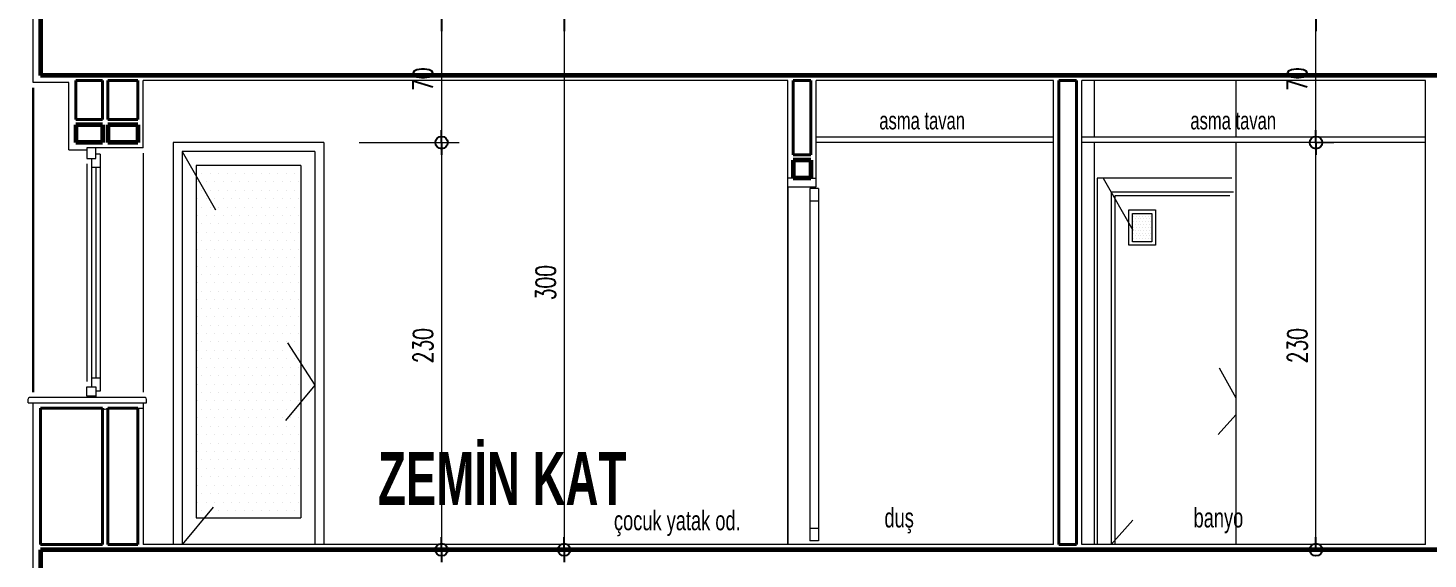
# Model space of a CAD drawing. Header units: millimetres. Extents: x 2016.56 to 2021.8, y 13721.83 to 13722.48.
# Drawn here: x 2018.8782 to 2019.0363, y 13721.9839 to 13722.0439 of the extents above; entities that cross this region are included whole.
import ezdxf

# ---------------------------------------------------------------- set-up
doc = ezdxf.new("R2010")
doc.units = ezdxf.units.MM
doc.linetypes.add('ACAD_ISO07W100', pattern=[3, 0, -3])
doc.linetypes.add('HIDDEN', pattern=[0.375, 0.25, -0.125])
doc.layers.get('0').update_dxf_attribs({"lineweight": 20})
for name, color, linetype, lineweight in [('0.3', 150, 'Continuous', 30), ('DH', 7, 'Continuous', 20), ('DIMV', 7, 'Continuous', 20), ('DUVAR', 4, 'Continuous', 40), ('kolon', 5, 'Continuous', 60), ('PENCERE', 3, 'Continuous', 13), ('SIVA', 7, 'Continuous', 20), ('TEFRİŞ', 11, 'Continuous', 9), ('TEXT', 7, 'Continuous', 20)]:
    doc.layers.add(name, color=color, linetype=linetype, lineweight=lineweight)
doc.styles.get("Standard").update_dxf_attribs({"font": 'txt.shx', "width": 0.7, "height": 11})
doc.styles.add('style1', font='swisscbo.ttf', dxfattribs={"width": 0.75, "height": 11})
doc.styles.add('style3', font='GOTHIC.TTF', dxfattribs={"width": 0.7, "height": 11})

msp = doc.modelspace()

# ---------------------------------------------------------------- linework, layer by layer
for p, q in [((2018.878771023997, 13722.03773762157), (2018.878771023997, 13722.06153762157)), ((2018.963971023997, 13722.03793762157), (2018.891171023997, 13722.03793762157)), ((2018.993971023997, 13722.03793762157), (2018.967171023997, 13722.03793762157)), ((2019.035971023997, 13722.03793762157), (2018.997171023997, 13722.03793762157)), ((2018.998571023998, 13722.03793762157), (2018.998571023998, 13722.03153762157)), ((2019.014571023997, 13722.03793762157), (2019.014571023997, 13722.03153762157)), ((2018.891171023997, 13722.03033762157), (2018.891171023997, 13722.03033762157)), ((2018.894571023998, 13722.03093762157), (2018.894571023998, 13721.98553762157)), ((2018.911571023997, 13722.03093762157), (2018.894571023998, 13722.03093762157)), ((2018.911571023997, 13722.03093762157), (2018.911571023997, 13721.98553762157)), ((2018.993971023997, 13722.03153762157), (2018.967171023997, 13722.03153762157)), ((2018.993971023997, 13722.03093762157), (2018.967171023997, 13722.03093762157)), ((2019.035971023997, 13722.03153762157), (2018.997171023997, 13722.03153762157)), ((2019.035971023997, 13722.03093762157), (2018.997171023997, 13722.03093762157)), ((2018.998571023998, 13722.03093762157), (2018.998571023998, 13721.98553762157)), ((2019.014571023997, 13722.03093762157), (2019.014571023997, 13721.98553762157)), ((2018.895571023997, 13722.02993762157), (2018.895571023997, 13721.98553762157)), ((2018.910571023997, 13722.02993762157), (2018.895571023997, 13722.02993762157)), ((2018.910571023997, 13722.02993762157), (2018.910571023997, 13721.98553762157)), ((2018.908971023998, 13722.02833762157), (2018.897171023998, 13722.02833762157)), ((2018.897171023998, 13722.02833762157), (2018.897171023998, 13721.98853762157)), ((2018.897820029615, 13722.02746182514), (2018.897820029615, 13722.02746182514)), ((2018.898772529615, 13722.02746182514), (2018.898772529615, 13722.02746182514)), ((2018.899725029615, 13722.02746182514), (2018.899725029615, 13722.02746182514)), ((2018.900677529615, 13722.02746182514), (2018.900677529615, 13722.02746182514)), ((2018.901630029615, 13722.02746182514), (2018.901630029615, 13722.02746182514)), ((2018.902582529615, 13722.02746182514), (2018.902582529615, 13722.02746182514)), ((2018.903535029615, 13722.02746182514), (2018.903535029615, 13722.02746182514)), ((2018.904487529615, 13722.02746182514), (2018.904487529615, 13722.02746182514)), ((2018.905440029615, 13722.02746182514), (2018.905440029615, 13722.02746182514)), ((2018.906392529615, 13722.02746182514), (2018.906392529615, 13722.02746182514)), ((2018.907345029615, 13722.02746182514), (2018.907345029615, 13722.02746182514)), ((2018.908297529615, 13722.02746182514), (2018.908297529615, 13722.02746182514)), ((2018.908971023998, 13722.02833762157), (2018.908971023998, 13721.98853762157)), ((2018.897343779615, 13722.02650932514), (2018.897343779615, 13722.02650932514)), ((2018.897820029615, 13722.02555682514), (2018.897820029615, 13722.02555682514)), ((2018.898296279615, 13722.02650932514), (2018.898296279615, 13722.02650932514)), ((2018.898772529615, 13722.02555682514), (2018.898772529615, 13722.02555682514)), ((2018.899248779615, 13722.02650932514), (2018.899248779615, 13722.02650932514)), ((2018.899725029615, 13722.02555682514), (2018.899725029615, 13722.02555682514)), ((2018.900201279615, 13722.02650932514), (2018.900201279615, 13722.02650932514)), ((2018.900677529615, 13722.02555682514), (2018.900677529615, 13722.02555682514)), ((2018.901153779615, 13722.02650932514), (2018.901153779615, 13722.02650932514)), ((2018.901630029615, 13722.02555682514), (2018.901630029615, 13722.02555682514)), ((2018.902106279615, 13722.02650932514), (2018.902106279615, 13722.02650932514)), ((2018.902582529615, 13722.02555682514), (2018.902582529615, 13722.02555682514)), ((2018.903058779615, 13722.02650932514), (2018.903058779615, 13722.02650932514)), ((2018.903535029615, 13722.02555682514), (2018.903535029615, 13722.02555682514)), ((2018.904011279615, 13722.02650932514), (2018.904011279615, 13722.02650932514)), ((2018.904487529615, 13722.02555682514), (2018.904487529615, 13722.02555682514)), ((2018.904963779615, 13722.02650932514), (2018.904963779615, 13722.02650932514)), ((2018.905440029615, 13722.02555682514), (2018.905440029615, 13722.02555682514)), ((2018.905916279615, 13722.02650932514), (2018.905916279615, 13722.02650932514)), ((2018.906392529615, 13722.02555682514), (2018.906392529615, 13722.02555682514)), ((2018.906868779615, 13722.02650932514), (2018.906868779615, 13722.02650932514)), ((2018.907345029615, 13722.02555682514), (2018.907345029615, 13722.02555682514)), ((2018.907821279615, 13722.02650932514), (2018.907821279615, 13722.02650932514)), ((2018.908297529615, 13722.02555682514), (2018.908297529615, 13722.02555682514)), ((2018.908773779615, 13722.02650932514), (2018.908773779615, 13722.02650932514)), ((2018.964571023997, 13722.02693762157), (2018.963971023997, 13722.02693762157)), ((2018.963971023997, 13722.02593762157), (2018.963971023997, 13721.98553762157)), ((2018.963971023997, 13722.02593762157), (2018.967171023997, 13722.02593762157)), ((2018.966453028026, 13722.02573762157), (2018.966453028026, 13721.98593762157)), ((2018.967453028026, 13722.02573762157), (2018.966453028026, 13722.02573762157)), ((2018.966571023997, 13722.02693762157), (2018.967171023997, 13722.02693762157)), ((2018.967453028026, 13722.02573762157), (2018.967453028026, 13721.98593762157)), ((2018.998898560177, 13722.02693762157), (2018.998898560177, 13721.98553762157)), ((2019.014134594896, 13722.02693762157), (2018.998898560177, 13722.02693762157)), ((2018.897343779615, 13722.02460432514), (2018.897343779615, 13722.02460432514)), ((2018.898296279615, 13722.02460432514), (2018.898296279615, 13722.02460432514)), ((2018.899248779615, 13722.02460432514), (2018.899248779615, 13722.02460432514)), ((2018.900201279615, 13722.02460432514), (2018.900201279615, 13722.02460432514)), ((2018.901153779615, 13722.02460432514), (2018.901153779615, 13722.02460432514)), ((2018.902106279615, 13722.02460432514), (2018.902106279615, 13722.02460432514)), ((2018.903058779615, 13722.02460432514), (2018.903058779615, 13722.02460432514)), ((2018.904011279615, 13722.02460432514), (2018.904011279615, 13722.02460432514)), ((2018.904963779615, 13722.02460432514), (2018.904963779615, 13722.02460432514)), ((2018.905916279615, 13722.02460432514), (2018.905916279615, 13722.02460432514)), ((2018.906868779615, 13722.02460432514), (2018.906868779615, 13722.02460432514)), ((2018.907821279615, 13722.02460432514), (2018.907821279615, 13722.02460432514)), ((2018.908773779615, 13722.02460432514), (2018.908773779615, 13722.02460432514)), ((2018.967453028026, 13722.02433762157), (2018.966453028026, 13722.02433762157)), ((2019.000498560177, 13722.02533762157), (2019.000498560177, 13721.98553762157)), ((2019.014298560177, 13722.02533762157), (2019.000498560177, 13722.02533762157)), ((2018.897343779615, 13722.02269932514), (2018.897343779615, 13722.02269932514)), ((2018.897820029615, 13722.02365182514), (2018.897820029615, 13722.02365182514)), ((2018.898296279615, 13722.02269932514), (2018.898296279615, 13722.02269932514)), ((2018.898772529615, 13722.02365182514), (2018.898772529615, 13722.02365182514)), ((2018.899248779615, 13722.02269932514), (2018.899248779615, 13722.02269932514)), ((2018.899725029615, 13722.02365182514), (2018.899725029615, 13722.02365182514)), ((2018.900201279615, 13722.02269932514), (2018.900201279615, 13722.02269932514)), ((2018.900677529615, 13722.02365182514), (2018.900677529615, 13722.02365182514)), ((2018.901153779615, 13722.02269932514), (2018.901153779615, 13722.02269932514)), ((2018.901630029615, 13722.02365182514), (2018.901630029615, 13722.02365182514)), ((2018.902106279615, 13722.02269932514), (2018.902106279615, 13722.02269932514)), ((2018.902582529615, 13722.02365182514), (2018.902582529615, 13722.02365182514)), ((2018.903058779615, 13722.02269932514), (2018.903058779615, 13722.02269932514)), ((2018.903535029615, 13722.02365182514), (2018.903535029615, 13722.02365182514)), ((2018.904011279615, 13722.02269932514), (2018.904011279615, 13722.02269932514)), ((2018.904487529615, 13722.02365182514), (2018.904487529615, 13722.02365182514)), ((2018.904963779615, 13722.02269932514), (2018.904963779615, 13722.02269932514)), ((2018.905440029615, 13722.02365182514), (2018.905440029615, 13722.02365182514)), ((2018.905916279615, 13722.02269932514), (2018.905916279615, 13722.02269932514)), ((2018.906392529615, 13722.02365182514), (2018.906392529615, 13722.02365182514)), ((2018.906868779615, 13722.02269932514), (2018.906868779615, 13722.02269932514)), ((2018.907345029615, 13722.02365182514), (2018.907345029615, 13722.02365182514)), ((2018.907821279615, 13722.02269932514), (2018.907821279615, 13722.02269932514)), ((2018.908297529615, 13722.02365182514), (2018.908297529615, 13722.02365182514)), ((2018.908773779615, 13722.02269932514), (2018.908773779615, 13722.02269932514)), ((2019.003066636192, 13722.02262292212), (2019.003066636192, 13722.02262292212)), ((2019.003384136192, 13722.02262292212), (2019.003384136192, 13722.02262292212)), ((2019.003701636192, 13722.02262292212), (2019.003701636192, 13722.02262292212)), ((2019.004019136192, 13722.02262292212), (2019.004019136192, 13722.02262292212)), ((2019.004336636192, 13722.02262292212), (2019.004336636192, 13722.02262292212)), ((2019.004654136192, 13722.02262292212), (2019.004654136192, 13722.02262292212)), ((2019.004971636192, 13722.02262292212), (2019.004971636192, 13722.02262292212)), ((2018.897343779615, 13722.02079432514), (2018.897343779615, 13722.02079432514)), ((2018.897820029615, 13722.02174682514), (2018.897820029615, 13722.02174682514)), ((2018.898296279615, 13722.02079432514), (2018.898296279615, 13722.02079432514)), ((2018.898772529615, 13722.02174682514), (2018.898772529615, 13722.02174682514)), ((2018.899248779615, 13722.02079432514), (2018.899248779615, 13722.02079432514)), ((2018.899725029615, 13722.02174682514), (2018.899725029615, 13722.02174682514)), ((2018.900201279615, 13722.02079432514), (2018.900201279615, 13722.02079432514)), ((2018.900677529615, 13722.02174682514), (2018.900677529615, 13722.02174682514)), ((2018.901153779615, 13722.02079432514), (2018.901153779615, 13722.02079432514)), ((2018.901630029615, 13722.02174682514), (2018.901630029615, 13722.02174682514)), ((2018.902106279615, 13722.02079432514), (2018.902106279615, 13722.02079432514)), ((2018.902582529615, 13722.02174682514), (2018.902582529615, 13722.02174682514)), ((2018.903058779615, 13722.02079432514), (2018.903058779615, 13722.02079432514)), ((2018.903535029615, 13722.02174682514), (2018.903535029615, 13722.02174682514)), ((2018.904011279615, 13722.02079432514), (2018.904011279615, 13722.02079432514)), ((2018.904487529615, 13722.02174682514), (2018.904487529615, 13722.02174682514)), ((2018.904963779615, 13722.02079432514), (2018.904963779615, 13722.02079432514)), ((2018.905440029615, 13722.02174682514), (2018.905440029615, 13722.02174682514)), ((2018.905916279615, 13722.02079432514), (2018.905916279615, 13722.02079432514)), ((2018.906392529615, 13722.02174682514), (2018.906392529615, 13722.02174682514)), ((2018.906868779615, 13722.02079432514), (2018.906868779615, 13722.02079432514)), ((2018.907345029615, 13722.02174682514), (2018.907345029615, 13722.02174682514)), ((2018.907821279615, 13722.02079432514), (2018.907821279615, 13722.02079432514)), ((2018.908297529615, 13722.02174682514), (2018.908297529615, 13722.02174682514)), ((2018.908773779615, 13722.02079432514), (2018.908773779615, 13722.02079432514)), ((2019.002907886192, 13722.02230542212), (2019.002907886192, 13722.02230542212)), ((2019.002907886192, 13722.02167042211), (2019.002907886192, 13722.02167042211)), ((2019.002907886192, 13722.02103542211), (2019.002907886192, 13722.02103542211)), ((2019.003066636192, 13722.02198792211), (2019.003066636192, 13722.02198792211)), ((2019.003066636192, 13722.02135292211), (2019.003066636192, 13722.02135292211)), ((2019.003225386192, 13722.02230542212), (2019.003225386192, 13722.02230542212)), ((2019.003225386192, 13722.02167042211), (2019.003225386192, 13722.02167042211)), ((2019.003225386192, 13722.02103542211), (2019.003225386192, 13722.02103542211)), ((2019.003384136192, 13722.02198792211), (2019.003384136192, 13722.02198792211)), ((2019.003384136192, 13722.02135292211), (2019.003384136192, 13722.02135292211)), ((2019.003542886192, 13722.02230542212), (2019.003542886192, 13722.02230542212)), ((2019.003542886192, 13722.02167042211), (2019.003542886192, 13722.02167042211)), ((2019.003542886192, 13722.02103542211), (2019.003542886192, 13722.02103542211)), ((2019.003701636192, 13722.02198792211), (2019.003701636192, 13722.02198792211)), ((2019.003701636192, 13722.02135292211), (2019.003701636192, 13722.02135292211)), ((2019.003860386192, 13722.02230542212), (2019.003860386192, 13722.02230542212)), ((2019.003860386192, 13722.02167042211), (2019.003860386192, 13722.02167042211)), ((2019.003860386192, 13722.02103542211), (2019.003860386192, 13722.02103542211)), ((2019.004019136192, 13722.02198792211), (2019.004019136192, 13722.02198792211)), ((2019.004019136192, 13722.02135292211), (2019.004019136192, 13722.02135292211)), ((2019.004177886192, 13722.02230542212), (2019.004177886192, 13722.02230542212)), ((2019.004177886192, 13722.02167042211), (2019.004177886192, 13722.02167042211)), ((2019.004177886192, 13722.02103542211), (2019.004177886192, 13722.02103542211)), ((2019.004336636192, 13722.02198792211), (2019.004336636192, 13722.02198792211)), ((2019.004336636192, 13722.02135292211), (2019.004336636192, 13722.02135292211)), ((2019.004495386192, 13722.02230542212), (2019.004495386192, 13722.02230542212)), ((2019.004495386192, 13722.02167042211), (2019.004495386192, 13722.02167042211)), ((2019.004495386192, 13722.02103542211), (2019.004495386192, 13722.02103542211)), ((2019.004654136192, 13722.02198792211), (2019.004654136192, 13722.02198792211)), ((2019.004654136192, 13722.02135292211), (2019.004654136192, 13722.02135292211)), ((2019.004812886192, 13722.02230542212), (2019.004812886192, 13722.02230542212)), ((2019.004812886192, 13722.02167042211), (2019.004812886192, 13722.02167042211)), ((2019.004812886192, 13722.02103542211), (2019.004812886192, 13722.02103542211)), ((2019.004971636192, 13722.02198792211), (2019.004971636192, 13722.02198792211)), ((2019.004971636192, 13722.02135292211), (2019.004971636192, 13722.02135292211)), ((2018.897820029615, 13722.01984182514), (2018.897820029615, 13722.01984182514)), ((2018.898772529615, 13722.01984182514), (2018.898772529615, 13722.01984182514)), ((2018.899725029615, 13722.01984182514), (2018.899725029615, 13722.01984182514)), ((2018.900677529615, 13722.01984182514), (2018.900677529615, 13722.01984182514)), ((2018.901630029615, 13722.01984182514), (2018.901630029615, 13722.01984182514)), ((2018.902582529615, 13722.01984182514), (2018.902582529615, 13722.01984182514)), ((2018.903535029615, 13722.01984182514), (2018.903535029615, 13722.01984182514)), ((2018.904487529615, 13722.01984182514), (2018.904487529615, 13722.01984182514)), ((2018.905440029615, 13722.01984182514), (2018.905440029615, 13722.01984182514)), ((2018.906392529615, 13722.01984182514), (2018.906392529615, 13722.01984182514)), ((2018.907345029615, 13722.01984182514), (2018.907345029615, 13722.01984182514)), ((2018.908297529615, 13722.01984182514), (2018.908297529615, 13722.01984182514)), ((2019.002907886192, 13722.02040042211), (2019.002907886192, 13722.02040042211)), ((2019.002907886192, 13722.01976542211), (2019.002907886192, 13722.01976542211)), ((2019.003066636192, 13722.02071792211), (2019.003066636192, 13722.02071792211)), ((2019.003066636192, 13722.02008292211), (2019.003066636192, 13722.02008292211)), ((2019.003225386192, 13722.02040042211), (2019.003225386192, 13722.02040042211)), ((2019.003225386192, 13722.01976542211), (2019.003225386192, 13722.01976542211)), ((2019.003384136192, 13722.02071792211), (2019.003384136192, 13722.02071792211)), ((2019.003384136192, 13722.02008292211), (2019.003384136192, 13722.02008292211)), ((2019.003542886192, 13722.02040042211), (2019.003542886192, 13722.02040042211)), ((2019.003542886192, 13722.01976542211), (2019.003542886192, 13722.01976542211)), ((2019.003701636192, 13722.02071792211), (2019.003701636192, 13722.02071792211)), ((2019.003701636192, 13722.02008292211), (2019.003701636192, 13722.02008292211)), ((2019.003860386192, 13722.02040042211), (2019.003860386192, 13722.02040042211)), ((2019.003860386192, 13722.01976542211), (2019.003860386192, 13722.01976542211)), ((2019.004019136192, 13722.02071792211), (2019.004019136192, 13722.02071792211)), ((2019.004019136192, 13722.02008292211), (2019.004019136192, 13722.02008292211)), ((2019.004177886192, 13722.02040042211), (2019.004177886192, 13722.02040042211)), ((2019.004177886192, 13722.01976542211), (2019.004177886192, 13722.01976542211)), ((2019.004336636192, 13722.02071792211), (2019.004336636192, 13722.02071792211)), ((2019.004336636192, 13722.02008292211), (2019.004336636192, 13722.02008292211)), ((2019.004495386192, 13722.02040042211), (2019.004495386192, 13722.02040042211)), ((2019.004495386192, 13722.01976542211), (2019.004495386192, 13722.01976542211)), ((2019.004654136192, 13722.02071792211), (2019.004654136192, 13722.02071792211)), ((2019.004654136192, 13722.02008292211), (2019.004654136192, 13722.02008292211)), ((2019.004812886192, 13722.02040042211), (2019.004812886192, 13722.02040042211)), ((2019.004812886192, 13722.01976542211), (2019.004812886192, 13722.01976542211)), ((2019.004971636192, 13722.02071792211), (2019.004971636192, 13722.02071792211)), ((2019.004971636192, 13722.02008292211), (2019.004971636192, 13722.02008292211)), ((2018.897343779615, 13722.01888932514), (2018.897343779615, 13722.01888932514)), ((2018.897820029615, 13722.01793682514), (2018.897820029615, 13722.01793682514)), ((2018.898296279615, 13722.01888932514), (2018.898296279615, 13722.01888932514)), ((2018.898772529615, 13722.01793682514), (2018.898772529615, 13722.01793682514)), ((2018.899248779615, 13722.01888932514), (2018.899248779615, 13722.01888932514)), ((2018.899725029615, 13722.01793682514), (2018.899725029615, 13722.01793682514)), ((2018.900201279615, 13722.01888932514), (2018.900201279615, 13722.01888932514)), ((2018.900677529615, 13722.01793682514), (2018.900677529615, 13722.01793682514)), ((2018.901153779615, 13722.01888932514), (2018.901153779615, 13722.01888932514)), ((2018.901630029615, 13722.01793682514), (2018.901630029615, 13722.01793682514)), ((2018.902106279615, 13722.01888932514), (2018.902106279615, 13722.01888932514)), ((2018.902582529615, 13722.01793682514), (2018.902582529615, 13722.01793682514)), ((2018.903058779615, 13722.01888932514), (2018.903058779615, 13722.01888932514)), ((2018.903535029615, 13722.01793682514), (2018.903535029615, 13722.01793682514)), ((2018.904011279615, 13722.01888932514), (2018.904011279615, 13722.01888932514)), ((2018.904487529615, 13722.01793682514), (2018.904487529615, 13722.01793682514)), ((2018.904963779615, 13722.01888932514), (2018.904963779615, 13722.01888932514)), ((2018.905440029615, 13722.01793682514), (2018.905440029615, 13722.01793682514)), ((2018.905916279615, 13722.01888932514), (2018.905916279615, 13722.01888932514)), ((2018.906392529615, 13722.01793682514), (2018.906392529615, 13722.01793682514)), ((2018.906868779615, 13722.01888932514), (2018.906868779615, 13722.01888932514)), ((2018.907345029615, 13722.01793682514), (2018.907345029615, 13722.01793682514)), ((2018.907821279615, 13722.01888932514), (2018.907821279615, 13722.01888932514)), ((2018.908297529615, 13722.01793682514), (2018.908297529615, 13722.01793682514)), ((2018.908773779615, 13722.01888932514), (2018.908773779615, 13722.01888932514)), ((2018.897343779615, 13722.01698432514), (2018.897343779615, 13722.01698432514)), ((2018.897820029615, 13722.01603182514), (2018.897820029615, 13722.01603182514)), ((2018.898296279615, 13722.01698432514), (2018.898296279615, 13722.01698432514)), ((2018.898772529615, 13722.01603182514), (2018.898772529615, 13722.01603182514)), ((2018.899248779615, 13722.01698432514), (2018.899248779615, 13722.01698432514)), ((2018.899725029615, 13722.01603182514), (2018.899725029615, 13722.01603182514)), ((2018.900201279615, 13722.01698432514), (2018.900201279615, 13722.01698432514)), ((2018.900677529615, 13722.01603182514), (2018.900677529615, 13722.01603182514)), ((2018.901153779615, 13722.01698432514), (2018.901153779615, 13722.01698432514)), ((2018.901630029615, 13722.01603182514), (2018.901630029615, 13722.01603182514)), ((2018.902106279615, 13722.01698432514), (2018.902106279615, 13722.01698432514)), ((2018.902582529615, 13722.01603182514), (2018.902582529615, 13722.01603182514)), ((2018.903058779615, 13722.01698432514), (2018.903058779615, 13722.01698432514)), ((2018.903535029615, 13722.01603182514), (2018.903535029615, 13722.01603182514)), ((2018.904011279615, 13722.01698432514), (2018.904011279615, 13722.01698432514)), ((2018.904487529615, 13722.01603182514), (2018.904487529615, 13722.01603182514)), ((2018.904963779615, 13722.01698432514), (2018.904963779615, 13722.01698432514)), ((2018.905440029615, 13722.01603182514), (2018.905440029615, 13722.01603182514)), ((2018.905916279615, 13722.01698432514), (2018.905916279615, 13722.01698432514)), ((2018.906392529615, 13722.01603182514), (2018.906392529615, 13722.01603182514)), ((2018.906868779615, 13722.01698432514), (2018.906868779615, 13722.01698432514)), ((2018.907345029615, 13722.01603182514), (2018.907345029615, 13722.01603182514)), ((2018.907821279615, 13722.01698432514), (2018.907821279615, 13722.01698432514)), ((2018.908297529615, 13722.01603182514), (2018.908297529615, 13722.01603182514)), ((2018.908773779615, 13722.01698432514), (2018.908773779615, 13722.01698432514)), ((2018.897343779615, 13722.01507932514), (2018.897343779615, 13722.01507932514)), ((2018.898296279615, 13722.01507932514), (2018.898296279615, 13722.01507932514)), ((2018.899248779615, 13722.01507932514), (2018.899248779615, 13722.01507932514)), ((2018.900201279615, 13722.01507932514), (2018.900201279615, 13722.01507932514)), ((2018.901153779615, 13722.01507932514), (2018.901153779615, 13722.01507932514)), ((2018.902106279615, 13722.01507932514), (2018.902106279615, 13722.01507932514)), ((2018.903058779615, 13722.01507932514), (2018.903058779615, 13722.01507932514)), ((2018.904011279615, 13722.01507932514), (2018.904011279615, 13722.01507932514)), ((2018.904963779615, 13722.01507932514), (2018.904963779615, 13722.01507932514)), ((2018.905916279615, 13722.01507932514), (2018.905916279615, 13722.01507932514)), ((2018.906868779615, 13722.01507932514), (2018.906868779615, 13722.01507932514)), ((2018.907821279615, 13722.01507932514), (2018.907821279615, 13722.01507932514)), ((2018.908773779615, 13722.01507932514), (2018.908773779615, 13722.01507932514)), ((2018.897343779615, 13722.01317432514), (2018.897343779615, 13722.01317432514)), ((2018.897820029615, 13722.01412682514), (2018.897820029615, 13722.01412682514)), ((2018.898296279615, 13722.01317432514), (2018.898296279615, 13722.01317432514)), ((2018.898772529615, 13722.01412682514), (2018.898772529615, 13722.01412682514)), ((2018.899248779615, 13722.01317432514), (2018.899248779615, 13722.01317432514)), ((2018.899725029615, 13722.01412682514), (2018.899725029615, 13722.01412682514)), ((2018.900201279615, 13722.01317432514), (2018.900201279615, 13722.01317432514)), ((2018.900677529615, 13722.01412682514), (2018.900677529615, 13722.01412682514)), ((2018.901153779615, 13722.01317432514), (2018.901153779615, 13722.01317432514)), ((2018.901630029615, 13722.01412682514), (2018.901630029615, 13722.01412682514)), ((2018.902106279615, 13722.01317432514), (2018.902106279615, 13722.01317432514)), ((2018.902582529615, 13722.01412682514), (2018.902582529615, 13722.01412682514)), ((2018.903058779615, 13722.01317432514), (2018.903058779615, 13722.01317432514)), ((2018.903535029615, 13722.01412682514), (2018.903535029615, 13722.01412682514)), ((2018.904011279615, 13722.01317432514), (2018.904011279615, 13722.01317432514)), ((2018.904487529615, 13722.01412682514), (2018.904487529615, 13722.01412682514)), ((2018.904963779615, 13722.01317432514), (2018.904963779615, 13722.01317432514)), ((2018.905440029615, 13722.01412682514), (2018.905440029615, 13722.01412682514)), ((2018.905916279615, 13722.01317432514), (2018.905916279615, 13722.01317432514)), ((2018.906392529615, 13722.01412682514), (2018.906392529615, 13722.01412682514)), ((2018.906868779615, 13722.01317432514), (2018.906868779615, 13722.01317432514)), ((2018.907345029615, 13722.01412682514), (2018.907345029615, 13722.01412682514)), ((2018.907821279615, 13722.01317432514), (2018.907821279615, 13722.01317432514)), ((2018.908297529615, 13722.01412682514), (2018.908297529615, 13722.01412682514)), ((2018.908773779615, 13722.01317432514), (2018.908773779615, 13722.01317432514)), ((2018.897343779615, 13722.01126932514), (2018.897343779615, 13722.01126932514)), ((2018.897820029615, 13722.01222182514), (2018.897820029615, 13722.01222182514)), ((2018.898296279615, 13722.01126932514), (2018.898296279615, 13722.01126932514)), ((2018.898772529615, 13722.01222182514), (2018.898772529615, 13722.01222182514)), ((2018.899248779615, 13722.01126932514), (2018.899248779615, 13722.01126932514)), ((2018.899725029615, 13722.01222182514), (2018.899725029615, 13722.01222182514)), ((2018.900201279615, 13722.01126932514), (2018.900201279615, 13722.01126932514)), ((2018.900677529615, 13722.01222182514), (2018.900677529615, 13722.01222182514)), ((2018.901153779615, 13722.01126932514), (2018.901153779615, 13722.01126932514)), ((2018.901630029615, 13722.01222182514), (2018.901630029615, 13722.01222182514)), ((2018.902106279615, 13722.01126932514), (2018.902106279615, 13722.01126932514)), ((2018.902582529615, 13722.01222182514), (2018.902582529615, 13722.01222182514)), ((2018.903058779615, 13722.01126932514), (2018.903058779615, 13722.01126932514)), ((2018.903535029615, 13722.01222182514), (2018.903535029615, 13722.01222182514)), ((2018.904011279615, 13722.01126932514), (2018.904011279615, 13722.01126932514)), ((2018.904487529615, 13722.01222182514), (2018.904487529615, 13722.01222182514)), ((2018.904963779615, 13722.01126932514), (2018.904963779615, 13722.01126932514)), ((2018.905440029615, 13722.01222182514), (2018.905440029615, 13722.01222182514)), ((2018.905916279615, 13722.01126932514), (2018.905916279615, 13722.01126932514)), ((2018.906392529615, 13722.01222182514), (2018.906392529615, 13722.01222182514)), ((2018.906868779615, 13722.01126932514), (2018.906868779615, 13722.01126932514)), ((2018.907345029615, 13722.01222182514), (2018.907345029615, 13722.01222182514)), ((2018.907821279615, 13722.01126932514), (2018.907821279615, 13722.01126932514)), ((2018.908297529615, 13722.01222182514), (2018.908297529615, 13722.01222182514)), ((2018.908773779615, 13722.01126932514), (2018.908773779615, 13722.01126932514)), ((2018.897820029615, 13722.01031682514), (2018.897820029615, 13722.01031682514)), ((2018.898772529615, 13722.01031682514), (2018.898772529615, 13722.01031682514)), ((2018.899725029615, 13722.01031682514), (2018.899725029615, 13722.01031682514)), ((2018.900677529615, 13722.01031682514), (2018.900677529615, 13722.01031682514)), ((2018.901630029615, 13722.01031682514), (2018.901630029615, 13722.01031682514)), ((2018.902582529615, 13722.01031682514), (2018.902582529615, 13722.01031682514)), ((2018.903535029615, 13722.01031682514), (2018.903535029615, 13722.01031682514)), ((2018.904487529615, 13722.01031682514), (2018.904487529615, 13722.01031682514)), ((2018.905440029615, 13722.01031682514), (2018.905440029615, 13722.01031682514)), ((2018.906392529615, 13722.01031682514), (2018.906392529615, 13722.01031682514)), ((2018.907345029615, 13722.01031682514), (2018.907345029615, 13722.01031682514)), ((2018.908297529615, 13722.01031682514), (2018.908297529615, 13722.01031682514)), ((2018.897343779615, 13722.00936432514), (2018.897343779615, 13722.00936432514)), ((2018.897820029615, 13722.00841182514), (2018.897820029615, 13722.00841182514)), ((2018.898296279615, 13722.00936432514), (2018.898296279615, 13722.00936432514)), ((2018.898772529615, 13722.00841182514), (2018.898772529615, 13722.00841182514)), ((2018.899248779615, 13722.00936432514), (2018.899248779615, 13722.00936432514)), ((2018.899725029615, 13722.00841182514), (2018.899725029615, 13722.00841182514)), ((2018.900201279615, 13722.00936432514), (2018.900201279615, 13722.00936432514)), ((2018.900677529615, 13722.00841182514), (2018.900677529615, 13722.00841182514)), ((2018.901153779615, 13722.00936432514), (2018.901153779615, 13722.00936432514)), ((2018.901630029615, 13722.00841182514), (2018.901630029615, 13722.00841182514)), ((2018.902106279615, 13722.00936432514), (2018.902106279615, 13722.00936432514)), ((2018.902582529615, 13722.00841182514), (2018.902582529615, 13722.00841182514)), ((2018.903058779615, 13722.00936432514), (2018.903058779615, 13722.00936432514)), ((2018.903535029615, 13722.00841182514), (2018.903535029615, 13722.00841182514)), ((2018.904011279615, 13722.00936432514), (2018.904011279615, 13722.00936432514)), ((2018.904487529615, 13722.00841182514), (2018.904487529615, 13722.00841182514)), ((2018.904963779615, 13722.00936432514), (2018.904963779615, 13722.00936432514)), ((2018.905440029615, 13722.00841182514), (2018.905440029615, 13722.00841182514)), ((2018.905916279615, 13722.00936432514), (2018.905916279615, 13722.00936432514)), ((2018.906392529615, 13722.00841182514), (2018.906392529615, 13722.00841182514)), ((2018.906868779615, 13722.00936432514), (2018.906868779615, 13722.00936432514)), ((2018.907345029615, 13722.00841182514), (2018.907345029615, 13722.00841182514)), ((2018.907821279615, 13722.00936432514), (2018.907821279615, 13722.00936432514)), ((2018.908297529615, 13722.00841182514), (2018.908297529615, 13722.00841182514)), ((2018.908773779615, 13722.00936432514), (2018.908773779615, 13722.00936432514)), ((2018.897343779615, 13722.00745932514), (2018.897343779615, 13722.00745932514)), ((2018.897820029615, 13722.00650682514), (2018.897820029615, 13722.00650682514)), ((2018.898296279615, 13722.00745932514), (2018.898296279615, 13722.00745932514)), ((2018.898772529615, 13722.00650682514), (2018.898772529615, 13722.00650682514)), ((2018.899248779615, 13722.00745932514), (2018.899248779615, 13722.00745932514)), ((2018.899725029615, 13722.00650682514), (2018.899725029615, 13722.00650682514)), ((2018.900201279615, 13722.00745932514), (2018.900201279615, 13722.00745932514)), ((2018.900677529615, 13722.00650682514), (2018.900677529615, 13722.00650682514)), ((2018.901153779615, 13722.00745932514), (2018.901153779615, 13722.00745932514)), ((2018.901630029615, 13722.00650682514), (2018.901630029615, 13722.00650682514)), ((2018.902106279615, 13722.00745932514), (2018.902106279615, 13722.00745932514)), ((2018.902582529615, 13722.00650682514), (2018.902582529615, 13722.00650682514)), ((2018.903058779615, 13722.00745932514), (2018.903058779615, 13722.00745932514)), ((2018.903535029615, 13722.00650682514), (2018.903535029615, 13722.00650682514)), ((2018.904011279615, 13722.00745932514), (2018.904011279615, 13722.00745932514)), ((2018.904487529615, 13722.00650682514), (2018.904487529615, 13722.00650682514)), ((2018.904963779615, 13722.00745932514), (2018.904963779615, 13722.00745932514)), ((2018.905440029615, 13722.00650682514), (2018.905440029615, 13722.00650682514)), ((2018.905916279615, 13722.00745932514), (2018.905916279615, 13722.00745932514)), ((2018.906392529615, 13722.00650682514), (2018.906392529615, 13722.00650682514)), ((2018.906868779615, 13722.00745932514), (2018.906868779615, 13722.00745932514)), ((2018.907345029615, 13722.00650682514), (2018.907345029615, 13722.00650682514)), ((2018.907821279615, 13722.00745932514), (2018.907821279615, 13722.00745932514)), ((2018.908297529615, 13722.00650682514), (2018.908297529615, 13722.00650682514)), ((2018.908773779615, 13722.00745932514), (2018.908773779615, 13722.00745932514)), ((2018.897343779615, 13722.00555432514), (2018.897343779615, 13722.00555432514)), ((2018.898296279615, 13722.00555432514), (2018.898296279615, 13722.00555432514)), ((2018.899248779615, 13722.00555432514), (2018.899248779615, 13722.00555432514)), ((2018.900201279615, 13722.00555432514), (2018.900201279615, 13722.00555432514)), ((2018.901153779615, 13722.00555432514), (2018.901153779615, 13722.00555432514)), ((2018.902106279615, 13722.00555432514), (2018.902106279615, 13722.00555432514)), ((2018.903058779615, 13722.00555432514), (2018.903058779615, 13722.00555432514)), ((2018.904011279615, 13722.00555432514), (2018.904011279615, 13722.00555432514)), ((2018.904963779615, 13722.00555432514), (2018.904963779615, 13722.00555432514)), ((2018.905916279615, 13722.00555432514), (2018.905916279615, 13722.00555432514)), ((2018.906868779615, 13722.00555432514), (2018.906868779615, 13722.00555432514)), ((2018.907821279615, 13722.00555432514), (2018.907821279615, 13722.00555432514)), ((2018.908773779615, 13722.00555432514), (2018.908773779615, 13722.00555432514)), ((2018.897343779615, 13722.00364932514), (2018.897343779615, 13722.00364932514)), ((2018.897820029615, 13722.00460182514), (2018.897820029615, 13722.00460182514)), ((2018.898296279615, 13722.00364932514), (2018.898296279615, 13722.00364932514)), ((2018.898772529615, 13722.00460182514), (2018.898772529615, 13722.00460182514)), ((2018.899248779615, 13722.00364932514), (2018.899248779615, 13722.00364932514)), ((2018.899725029615, 13722.00460182514), (2018.899725029615, 13722.00460182514)), ((2018.900201279615, 13722.00364932514), (2018.900201279615, 13722.00364932514)), ((2018.900677529615, 13722.00460182514), (2018.900677529615, 13722.00460182514)), ((2018.901153779615, 13722.00364932514), (2018.901153779615, 13722.00364932514)), ((2018.901630029615, 13722.00460182514), (2018.901630029615, 13722.00460182514)), ((2018.902106279615, 13722.00364932514), (2018.902106279615, 13722.00364932514)), ((2018.902582529615, 13722.00460182514), (2018.902582529615, 13722.00460182514)), ((2018.903058779615, 13722.00364932514), (2018.903058779615, 13722.00364932514)), ((2018.903535029615, 13722.00460182514), (2018.903535029615, 13722.00460182514)), ((2018.904011279615, 13722.00364932514), (2018.904011279615, 13722.00364932514)), ((2018.904487529615, 13722.00460182514), (2018.904487529615, 13722.00460182514)), ((2018.904963779615, 13722.00364932514), (2018.904963779615, 13722.00364932514)), ((2018.905440029615, 13722.00460182514), (2018.905440029615, 13722.00460182514)), ((2018.905916279615, 13722.00364932514), (2018.905916279615, 13722.00364932514)), ((2018.906392529615, 13722.00460182514), (2018.906392529615, 13722.00460182514)), ((2018.906868779615, 13722.00364932514), (2018.906868779615, 13722.00364932514)), ((2018.907345029615, 13722.00460182514), (2018.907345029615, 13722.00460182514)), ((2018.907821279615, 13722.00364932514), (2018.907821279615, 13722.00364932514)), ((2018.908297529615, 13722.00460182514), (2018.908297529615, 13722.00460182514)), ((2018.908773779615, 13722.00364932514), (2018.908773779615, 13722.00364932514)), ((2018.878171023998, 13722.00153762157), (2018.878171023998, 13722.00191810461)), ((2018.891394074092, 13722.00213762157), (2018.878347973903, 13722.00213762157)), ((2018.891571023997, 13722.00153762157), (2018.891571023997, 13722.00191810461)), ((2018.897820029615, 13722.00269682514), (2018.897820029615, 13722.00269682514)), ((2018.898772529615, 13722.00269682514), (2018.898772529615, 13722.00269682514)), ((2018.899725029615, 13722.00269682514), (2018.899725029615, 13722.00269682514)), ((2018.900677529615, 13722.00269682514), (2018.900677529615, 13722.00269682514)), ((2018.901630029615, 13722.00269682514), (2018.901630029615, 13722.00269682514)), ((2018.902582529615, 13722.00269682514), (2018.902582529615, 13722.00269682514)), ((2018.903535029615, 13722.00269682514), (2018.903535029615, 13722.00269682514)), ((2018.904487529615, 13722.00269682514), (2018.904487529615, 13722.00269682514)), ((2018.905440029615, 13722.00269682514), (2018.905440029615, 13722.00269682514)), ((2018.906392529615, 13722.00269682514), (2018.906392529615, 13722.00269682514)), ((2018.907345029615, 13722.00269682514), (2018.907345029615, 13722.00269682514)), ((2018.908297529615, 13722.00269682514), (2018.908297529615, 13722.00269682514)), ((2018.878171023998, 13722.00153762157), (2018.890571023997, 13722.00153762157)), ((2018.878771023997, 13721.97773762157), (2018.878771023997, 13722.00153762157)), ((2018.890571023997, 13722.00093762157), (2018.891171023997, 13722.00093762157)), ((2018.891171023997, 13722.00153762157), (2018.891571023997, 13722.00153762157)), ((2018.897343779615, 13722.00174432514), (2018.897343779615, 13722.00174432514)), ((2018.897820029615, 13722.00079182514), (2018.897820029615, 13722.00079182514)), ((2018.898296279615, 13722.00174432514), (2018.898296279615, 13722.00174432514)), ((2018.898772529615, 13722.00079182514), (2018.898772529615, 13722.00079182514)), ((2018.899248779615, 13722.00174432514), (2018.899248779615, 13722.00174432514)), ((2018.899725029615, 13722.00079182514), (2018.899725029615, 13722.00079182514)), ((2018.900201279615, 13722.00174432514), (2018.900201279615, 13722.00174432514)), ((2018.900677529615, 13722.00079182514), (2018.900677529615, 13722.00079182514)), ((2018.901153779615, 13722.00174432514), (2018.901153779615, 13722.00174432514)), ((2018.901630029615, 13722.00079182514), (2018.901630029615, 13722.00079182514)), ((2018.902106279615, 13722.00174432514), (2018.902106279615, 13722.00174432514)), ((2018.902582529615, 13722.00079182514), (2018.902582529615, 13722.00079182514)), ((2018.903058779615, 13722.00174432514), (2018.903058779615, 13722.00174432514)), ((2018.903535029615, 13722.00079182514), (2018.903535029615, 13722.00079182514)), ((2018.904011279615, 13722.00174432514), (2018.904011279615, 13722.00174432514)), ((2018.904487529615, 13722.00079182514), (2018.904487529615, 13722.00079182514)), ((2018.904963779615, 13722.00174432514), (2018.904963779615, 13722.00174432514)), ((2018.905440029615, 13722.00079182514), (2018.905440029615, 13722.00079182514)), ((2018.905916279615, 13722.00174432514), (2018.905916279615, 13722.00174432514)), ((2018.906392529615, 13722.00079182514), (2018.906392529615, 13722.00079182514)), ((2018.906868779615, 13722.00174432514), (2018.906868779615, 13722.00174432514)), ((2018.907345029615, 13722.00079182514), (2018.907345029615, 13722.00079182514)), ((2018.907821279615, 13722.00174432514), (2018.907821279615, 13722.00174432514)), ((2018.908297529615, 13722.00079182514), (2018.908297529615, 13722.00079182514)), ((2018.908773779615, 13722.00174432514), (2018.908773779615, 13722.00174432514)), ((2018.897343779615, 13721.99983932514), (2018.897343779615, 13721.99983932514)), ((2018.897820029615, 13721.99888682514), (2018.897820029615, 13721.99888682514)), ((2018.898296279615, 13721.99983932514), (2018.898296279615, 13721.99983932514)), ((2018.898772529615, 13721.99888682514), (2018.898772529615, 13721.99888682514)), ((2018.899248779615, 13721.99983932514), (2018.899248779615, 13721.99983932514)), ((2018.899725029615, 13721.99888682514), (2018.899725029615, 13721.99888682514)), ((2018.900201279615, 13721.99983932514), (2018.900201279615, 13721.99983932514)), ((2018.900677529615, 13721.99888682514), (2018.900677529615, 13721.99888682514)), ((2018.901153779615, 13721.99983932514), (2018.901153779615, 13721.99983932514)), ((2018.901630029615, 13721.99888682514), (2018.901630029615, 13721.99888682514)), ((2018.902106279615, 13721.99983932514), (2018.902106279615, 13721.99983932514)), ((2018.902582529615, 13721.99888682514), (2018.902582529615, 13721.99888682514)), ((2018.903058779615, 13721.99983932514), (2018.903058779615, 13721.99983932514)), ((2018.903535029615, 13721.99888682514), (2018.903535029615, 13721.99888682514)), ((2018.904011279615, 13721.99983932514), (2018.904011279615, 13721.99983932514)), ((2018.904487529615, 13721.99888682514), (2018.904487529615, 13721.99888682514)), ((2018.904963779615, 13721.99983932514), (2018.904963779615, 13721.99983932514)), ((2018.905440029615, 13721.99888682514), (2018.905440029615, 13721.99888682514)), ((2018.905916279615, 13721.99983932514), (2018.905916279615, 13721.99983932514)), ((2018.906392529615, 13721.99888682514), (2018.906392529615, 13721.99888682514)), ((2018.906868779615, 13721.99983932514), (2018.906868779615, 13721.99983932514)), ((2018.907345029615, 13721.99888682514), (2018.907345029615, 13721.99888682514)), ((2018.907821279615, 13721.99983932514), (2018.907821279615, 13721.99983932514)), ((2018.908297529615, 13721.99888682514), (2018.908297529615, 13721.99888682514)), ((2018.908773779615, 13721.99983932514), (2018.908773779615, 13721.99983932514)), ((2018.897343779615, 13721.99793432514), (2018.897343779615, 13721.99793432514)), ((2018.898296279615, 13721.99793432514), (2018.898296279615, 13721.99793432514)), ((2018.899248779615, 13721.99793432514), (2018.899248779615, 13721.99793432514)), ((2018.900201279615, 13721.99793432514), (2018.900201279615, 13721.99793432514)), ((2018.901153779615, 13721.99793432514), (2018.901153779615, 13721.99793432514)), ((2018.902106279615, 13721.99793432514), (2018.902106279615, 13721.99793432514)), ((2018.903058779615, 13721.99793432514), (2018.903058779615, 13721.99793432514)), ((2018.904011279615, 13721.99793432514), (2018.904011279615, 13721.99793432514)), ((2018.904963779615, 13721.99793432514), (2018.904963779615, 13721.99793432514)), ((2018.905916279615, 13721.99793432514), (2018.905916279615, 13721.99793432514)), ((2018.906868779615, 13721.99793432514), (2018.906868779615, 13721.99793432514)), ((2018.907821279615, 13721.99793432514), (2018.907821279615, 13721.99793432514)), ((2018.908773779615, 13721.99793432514), (2018.908773779615, 13721.99793432514)), ((2018.897343779615, 13721.99602932514), (2018.897343779615, 13721.99602932514)), ((2018.897820029615, 13721.99698182514), (2018.897820029615, 13721.99698182514)), ((2018.898296279615, 13721.99602932514), (2018.898296279615, 13721.99602932514)), ((2018.898772529615, 13721.99698182514), (2018.898772529615, 13721.99698182514)), ((2018.899248779615, 13721.99602932514), (2018.899248779615, 13721.99602932514)), ((2018.899725029615, 13721.99698182514), (2018.899725029615, 13721.99698182514)), ((2018.900201279615, 13721.99602932514), (2018.900201279615, 13721.99602932514)), ((2018.900677529615, 13721.99698182514), (2018.900677529615, 13721.99698182514)), ((2018.901153779615, 13721.99602932514), (2018.901153779615, 13721.99602932514)), ((2018.901630029615, 13721.99698182514), (2018.901630029615, 13721.99698182514)), ((2018.902106279615, 13721.99602932514), (2018.902106279615, 13721.99602932514)), ((2018.902582529615, 13721.99698182514), (2018.902582529615, 13721.99698182514)), ((2018.903058779615, 13721.99602932514), (2018.903058779615, 13721.99602932514)), ((2018.903535029615, 13721.99698182514), (2018.903535029615, 13721.99698182514)), ((2018.904011279615, 13721.99602932514), (2018.904011279615, 13721.99602932514)), ((2018.904487529615, 13721.99698182514), (2018.904487529615, 13721.99698182514)), ((2018.904963779615, 13721.99602932514), (2018.904963779615, 13721.99602932514)), ((2018.905440029615, 13721.99698182514), (2018.905440029615, 13721.99698182514)), ((2018.905916279615, 13721.99602932514), (2018.905916279615, 13721.99602932514)), ((2018.906392529615, 13721.99698182514), (2018.906392529615, 13721.99698182514)), ((2018.906868779615, 13721.99602932514), (2018.906868779615, 13721.99602932514)), ((2018.907345029615, 13721.99698182514), (2018.907345029615, 13721.99698182514)), ((2018.907821279615, 13721.99602932514), (2018.907821279615, 13721.99602932514)), ((2018.908297529615, 13721.99698182514), (2018.908297529615, 13721.99698182514)), ((2018.908773779615, 13721.99602932514), (2018.908773779615, 13721.99602932514)), ((2018.897343779615, 13721.99412432514), (2018.897343779615, 13721.99412432514)), ((2018.897820029615, 13721.99507682514), (2018.897820029615, 13721.99507682514)), ((2018.898296279615, 13721.99412432514), (2018.898296279615, 13721.99412432514)), ((2018.898772529615, 13721.99507682514), (2018.898772529615, 13721.99507682514)), ((2018.899248779615, 13721.99412432514), (2018.899248779615, 13721.99412432514)), ((2018.899725029615, 13721.99507682514), (2018.899725029615, 13721.99507682514)), ((2018.900201279615, 13721.99412432514), (2018.900201279615, 13721.99412432514)), ((2018.900677529615, 13721.99507682514), (2018.900677529615, 13721.99507682514)), ((2018.901153779615, 13721.99412432514), (2018.901153779615, 13721.99412432514)), ((2018.901630029615, 13721.99507682514), (2018.901630029615, 13721.99507682514)), ((2018.902106279615, 13721.99412432514), (2018.902106279615, 13721.99412432514)), ((2018.902582529615, 13721.99507682514), (2018.902582529615, 13721.99507682514)), ((2018.903058779615, 13721.99412432514), (2018.903058779615, 13721.99412432514)), ((2018.903535029615, 13721.99507682514), (2018.903535029615, 13721.99507682514)), ((2018.904011279615, 13721.99412432514), (2018.904011279615, 13721.99412432514)), ((2018.904487529615, 13721.99507682514), (2018.904487529615, 13721.99507682514)), ((2018.904963779615, 13721.99412432514), (2018.904963779615, 13721.99412432514)), ((2018.905440029615, 13721.99507682514), (2018.905440029615, 13721.99507682514)), ((2018.905916279615, 13721.99412432514), (2018.905916279615, 13721.99412432514)), ((2018.906392529615, 13721.99507682514), (2018.906392529615, 13721.99507682514)), ((2018.906868779615, 13721.99412432514), (2018.906868779615, 13721.99412432514)), ((2018.907345029615, 13721.99507682514), (2018.907345029615, 13721.99507682514)), ((2018.907821279615, 13721.99412432514), (2018.907821279615, 13721.99412432514)), ((2018.908297529615, 13721.99507682514), (2018.908297529615, 13721.99507682514)), ((2018.908773779615, 13721.99412432514), (2018.908773779615, 13721.99412432514)), ((2018.897820029615, 13721.99317182514), (2018.897820029615, 13721.99317182514)), ((2018.898772529615, 13721.99317182514), (2018.898772529615, 13721.99317182514)), ((2018.899725029615, 13721.99317182514), (2018.899725029615, 13721.99317182514)), ((2018.900677529615, 13721.99317182514), (2018.900677529615, 13721.99317182514)), ((2018.901630029615, 13721.99317182514), (2018.901630029615, 13721.99317182514)), ((2018.902582529615, 13721.99317182514), (2018.902582529615, 13721.99317182514)), ((2018.903535029615, 13721.99317182514), (2018.903535029615, 13721.99317182514)), ((2018.904487529615, 13721.99317182514), (2018.904487529615, 13721.99317182514)), ((2018.905440029615, 13721.99317182514), (2018.905440029615, 13721.99317182514)), ((2018.906392529615, 13721.99317182514), (2018.906392529615, 13721.99317182514)), ((2018.907345029615, 13721.99317182514), (2018.907345029615, 13721.99317182514)), ((2018.908297529615, 13721.99317182514), (2018.908297529615, 13721.99317182514)), ((2018.897343779615, 13721.99221932514), (2018.897343779615, 13721.99221932514)), ((2018.897820029615, 13721.99126682514), (2018.897820029615, 13721.99126682514)), ((2018.898296279615, 13721.99221932514), (2018.898296279615, 13721.99221932514)), ((2018.898772529615, 13721.99126682514), (2018.898772529615, 13721.99126682514)), ((2018.899248779615, 13721.99221932514), (2018.899248779615, 13721.99221932514)), ((2018.899725029615, 13721.99126682514), (2018.899725029615, 13721.99126682514)), ((2018.900201279615, 13721.99221932514), (2018.900201279615, 13721.99221932514)), ((2018.900677529615, 13721.99126682514), (2018.900677529615, 13721.99126682514)), ((2018.901153779615, 13721.99221932514), (2018.901153779615, 13721.99221932514)), ((2018.901630029615, 13721.99126682514), (2018.901630029615, 13721.99126682514)), ((2018.902106279615, 13721.99221932514), (2018.902106279615, 13721.99221932514)), ((2018.902582529615, 13721.99126682514), (2018.902582529615, 13721.99126682514)), ((2018.903058779615, 13721.99221932514), (2018.903058779615, 13721.99221932514)), ((2018.903535029615, 13721.99126682514), (2018.903535029615, 13721.99126682514)), ((2018.904011279615, 13721.99221932514), (2018.904011279615, 13721.99221932514)), ((2018.904487529615, 13721.99126682514), (2018.904487529615, 13721.99126682514)), ((2018.904963779615, 13721.99221932514), (2018.904963779615, 13721.99221932514)), ((2018.905440029615, 13721.99126682514), (2018.905440029615, 13721.99126682514)), ((2018.905916279615, 13721.99221932514), (2018.905916279615, 13721.99221932514)), ((2018.906392529615, 13721.99126682514), (2018.906392529615, 13721.99126682514)), ((2018.906868779615, 13721.99221932514), (2018.906868779615, 13721.99221932514)), ((2018.907345029615, 13721.99126682514), (2018.907345029615, 13721.99126682514)), ((2018.907821279615, 13721.99221932514), (2018.907821279615, 13721.99221932514)), ((2018.908297529615, 13721.99126682514), (2018.908297529615, 13721.99126682514)), ((2018.908773779615, 13721.99221932514), (2018.908773779615, 13721.99221932514)), ((2018.897343779615, 13721.99031432514), (2018.897343779615, 13721.99031432514)), ((2018.897820029615, 13721.98936182514), (2018.897820029615, 13721.98936182514)), ((2018.898296279615, 13721.99031432514), (2018.898296279615, 13721.99031432514)), ((2018.898772529615, 13721.98936182514), (2018.898772529615, 13721.98936182514)), ((2018.899248779615, 13721.99031432514), (2018.899248779615, 13721.99031432514)), ((2018.899725029615, 13721.98936182514), (2018.899725029615, 13721.98936182514)), ((2018.900201279615, 13721.99031432514), (2018.900201279615, 13721.99031432514)), ((2018.900677529615, 13721.98936182514), (2018.900677529615, 13721.98936182514)), ((2018.901153779615, 13721.99031432514), (2018.901153779615, 13721.99031432514)), ((2018.901630029615, 13721.98936182514), (2018.901630029615, 13721.98936182514)), ((2018.902106279615, 13721.99031432514), (2018.902106279615, 13721.99031432514)), ((2018.902582529615, 13721.98936182514), (2018.902582529615, 13721.98936182514)), ((2018.903058779615, 13721.99031432514), (2018.903058779615, 13721.99031432514)), ((2018.903535029615, 13721.98936182514), (2018.903535029615, 13721.98936182514)), ((2018.904011279615, 13721.99031432514), (2018.904011279615, 13721.99031432514)), ((2018.904487529615, 13721.98936182514), (2018.904487529615, 13721.98936182514)), ((2018.904963779615, 13721.99031432514), (2018.904963779615, 13721.99031432514)), ((2018.905440029615, 13721.98936182514), (2018.905440029615, 13721.98936182514)), ((2018.905916279615, 13721.99031432514), (2018.905916279615, 13721.99031432514)), ((2018.906392529615, 13721.98936182514), (2018.906392529615, 13721.98936182514)), ((2018.906868779615, 13721.99031432514), (2018.906868779615, 13721.99031432514)), ((2018.907345029615, 13721.98936182514), (2018.907345029615, 13721.98936182514)), ((2018.907821279615, 13721.99031432514), (2018.907821279615, 13721.99031432514)), ((2018.908297529615, 13721.98936182514), (2018.908297529615, 13721.98936182514)), ((2018.908773779615, 13721.99031432514), (2018.908773779615, 13721.99031432514)), ((2018.897171023998, 13721.98853762157), (2018.908971023998, 13721.98853762157)), ((2018.967453028026, 13721.98733762157), (2018.966453028026, 13721.98733762157)), ((2018.963971023997, 13721.98553762157), (2018.891171023997, 13721.98553762157)), ((2018.993971023997, 13721.98553762157), (2018.963971023997, 13721.98553762157)), ((2018.967453028026, 13721.98593762157), (2018.966453028026, 13721.98593762157)), ((2019.035971023997, 13721.98553762157), (2018.997171023997, 13721.98553762157))]:
    msp.add_line(p, q)
at = {"color": 0, "lineweight": -2}
for p, q in [((2018.924877068454, 13722.04493762157), (2018.924877068454, 13722.04353762157)), ((2018.938723827435, 13722.04493762157), (2018.938723827435, 13722.04353762157)), ((2019.023623002997, 13722.04493762157), (2019.023623002997, 13722.04353762157)), ((2018.924877068454, 13722.03093762157), (2018.924877068454, 13722.03233762157)), ((2019.023623002997, 13722.03093762157), (2019.023623002997, 13722.03233762157)), ((2018.924877068454, 13722.03093762157), (2018.924877068454, 13722.02953762157)), ((2019.023623002997, 13722.03093762157), (2019.023623002997, 13722.02953762157)), ((2018.924877068454, 13721.98493762157), (2018.924877068454, 13721.98633762157)), ((2018.938723827435, 13721.98493762157), (2018.938723827435, 13721.98633762157)), ((2019.023623002997, 13721.98493762157), (2019.023623002997, 13721.98633762157)), ((2018.924877068454, 13721.98493762157), (2018.924877068454, 13721.98353762157)), ((2018.938723827435, 13721.98493762157), (2018.938723827435, 13721.98353762157))]:
    msp.add_line(p, q, dxfattribs=at)
at = {"linetype": 'ACAD_ISO07W100', "ltscale": 0.5}
for p, q in [((2018.999593642145, 13722.02693762157), (2019.002927781927, 13722.02104247587)), ((2019.012669997863, 13722.00547350614), (2019.014571023997, 13722.00211227152)), ((2019.014571023997, 13722.00019624414), (2019.012567565923, 13721.99796050107)), ((2019.002939562351, 13721.98826163849), (2019.000498560177, 13721.98553762157))]:
    msp.add_line(p, q, dxfattribs=at)
at = {"color": 0, "lineweight": -2}
for centre in [(2018.924877068454, 13722.03093762157), (2018.924877068454, 13722.03093762157), (2019.023623002997, 13722.03093762157), (2019.023623002997, 13722.03093762157), (2018.924877068454, 13721.98493762157), (2018.924877068454, 13721.98493762157), (2018.938723827435, 13721.98493762157), (2018.938723827435, 13721.98493762157), (2019.023623002997, 13721.98493762157)]:
    msp.add_circle(centre, 0.0007, dxfattribs=at)
for centre, radius, start, end in [((2018.878399475532, 13722.0019150297), 0.0002284722272378633, 103.0274275125239, 179.2288561153468), ((2018.891342572463, 13722.0019150297), 0.0002284722272378633, 0.7711438846532414, 76.9725724874761), ((2018.886843059139, 13722.0011994875), 0.000377593540704699, 223.9088191331327, 279.22095755766), ((2018.886932467233, 13722.00113512894), 0.0003097071086336625, 264.6454060527076, 320.3777548105484)]:
    msp.add_arc(centre, radius, start, end)
at = {"layer": '0.3'}
msp.add_line((2018.878771023997, 13722.00273762157), (2018.878771023997, 13722.03713762157), dxfattribs=at)
at = {"layer": 'DH'}
for p, q in [((2018.882771023998, 13722.03773762157), (2018.878771023997, 13722.03773762157)), ((2018.882771023998, 13722.03013762157), (2018.882771023998, 13722.03773762157))]:
    msp.add_line(p, q, dxfattribs=at)
at = {"layer": 'DIMV'}
for p, q in [((2018.924877068454, 13722.04353762157), (2018.924877068454, 13722.03233762157)), ((2018.938723827435, 13722.04353762157), (2018.938723827435, 13721.98633762157)), ((2019.023623002997, 13722.03233762157), (2019.023623002997, 13722.04353762157)), ((2018.924877068454, 13722.02953762157), (2018.924877068454, 13721.98633762157)), ((2019.023623002997, 13721.98633762157), (2019.023623002997, 13722.02953762157))]:
    msp.add_line(p, q, dxfattribs=at)
at = {"layer": 'DIMV', "lineweight": 20}
for p, q in [((2018.915571023997, 13722.03093762157), (2018.926877068454, 13722.03093762157)), ((2018.915571023997, 13722.03093762157), (2018.926877068454, 13722.03093762157)), ((2019.023501626633, 13722.03093762157), (2019.025623002997, 13722.03093762157)), ((2019.023501626633, 13722.03093762157), (2019.025623002997, 13722.03093762157)), ((2018.920610305692, 13721.98493762157), (2018.926877068454, 13721.98493762157)), ((2018.920610305692, 13721.98493762157), (2018.926877068454, 13721.98493762157)), ((2018.937539142162, 13721.98493762157), (2018.940723827435, 13721.98493762157)), ((2018.937943636228, 13721.98493762157), (2018.940723827435, 13721.98493762157)), ((2019.02486580514, 13721.98493762157), (2019.025623002997, 13721.98493762157))]:
    msp.add_line(p, q, dxfattribs=at)
at = {"layer": 'DUVAR'}
for p, q in [((2018.883571023998, 13722.03793762157), (2018.886571023997, 13722.03793762157)), ((2018.883571023998, 13722.03353762157), (2018.883571023998, 13722.03793762157)), ((2018.886571023997, 13722.03793762157), (2018.883571023998, 13722.03793762157)), ((2018.886571023997, 13722.03793762157), (2018.886571023997, 13722.03353762157)), ((2018.887171023998, 13722.03793762157), (2018.887171023998, 13722.03353762157)), ((2018.887171023998, 13722.03793762157), (2018.890571023997, 13722.03793762157)), ((2018.890571023997, 13722.03793762157), (2018.890571023997, 13722.03353762157)), ((2018.966571023997, 13722.03793762157), (2018.964571023997, 13722.03793762157)), ((2018.964571023997, 13722.03793762157), (2018.964571023997, 13722.02953762157)), ((2018.966571023997, 13722.02953762157), (2018.966571023997, 13722.03793762157)), ((2018.996571023997, 13722.03793762157), (2018.994571023997, 13722.03793762157)), ((2018.994571023997, 13722.03793762157), (2018.994571023997, 13721.98553762157)), ((2018.996571023997, 13721.98553762157), (2018.996571023997, 13722.03793762157)), ((2018.886571023997, 13722.03353762157), (2018.883571023998, 13722.03353762157)), ((2018.890571023997, 13722.03353762157), (2018.887171023998, 13722.03353762157)), ((2018.966571023997, 13722.02953762157), (2018.964571023997, 13722.02953762157)), ((2018.886571023997, 13722.00093762157), (2018.879571023997, 13722.00093762157)), ((2018.879571023997, 13722.00093762157), (2018.879571023997, 13721.98553762157)), ((2018.886571023997, 13722.00093762157), (2018.886571023997, 13721.98553762157)), ((2018.890571023997, 13722.00093762157), (2018.887171023998, 13722.00093762157)), ((2018.887171023998, 13722.00093762157), (2018.887171023998, 13722.00093762157)), ((2018.887171023998, 13722.00093762157), (2018.887171023998, 13721.98553762157)), ((2018.890571023997, 13722.00093762157), (2018.890571023997, 13721.98553762157)), ((2018.879571023997, 13721.98553762157), (2018.886571023997, 13721.98553762157)), ((2018.890571023997, 13721.98553762157), (2018.887171023998, 13721.98553762157)), ((2018.994571023997, 13721.98553762157), (2018.996571023997, 13721.98553762157))]:
    msp.add_line(p, q, dxfattribs=at)
at = {"layer": 'kolon'}
for p, q in [((2018.879571023997, 13722.04493762157), (2018.879571023997, 13722.03853762157)), ((2019.041571023997, 13722.03853762157), (2018.879571023997, 13722.03853762157)), ((2018.883571023998, 13722.03293762157), (2018.883571023998, 13722.03093762157)), ((2018.886571023997, 13722.03293762157), (2018.883571023998, 13722.03293762157)), ((2018.886571023997, 13722.03293762157), (2018.886571023997, 13722.03093762157)), ((2018.890571023997, 13722.03293762157), (2018.887171023998, 13722.03293762157)), ((2018.887171023998, 13722.03293762157), (2018.887171023998, 13722.03093762157)), ((2018.890571023997, 13722.03293762157), (2018.890571023997, 13722.03093762157)), ((2018.886571023997, 13722.03093762157), (2018.883571023998, 13722.03093762157)), ((2018.890571023997, 13722.03093762157), (2018.887171023998, 13722.03093762157)), ((2018.966571023997, 13722.02893762157), (2018.964571023997, 13722.02893762157)), ((2018.964571023997, 13722.02893762157), (2018.964571023997, 13722.02693762157)), ((2018.966571023997, 13722.02893762157), (2018.966571023997, 13722.02693762157)), ((2018.966571023997, 13722.02693762157), (2018.964571023997, 13722.02693762157)), ((2018.879571023997, 13721.98493762157), (2018.879571023997, 13721.97853762157)), ((2019.041571023997, 13721.98493762157), (2018.879571023997, 13721.98493762157))]:
    msp.add_line(p, q, dxfattribs=at)
at = {"layer": 'PENCERE'}
for p, q in [((2018.884823436403, 13722.03033762157), (2018.884823436403, 13722.03013762157)), ((2018.885823436404, 13722.03033762157), (2018.884823436403, 13722.03033762157)), ((2018.885823436404, 13722.03013762157), (2018.885823436404, 13722.03033762157)), ((2018.884823436403, 13722.03013762157), (2018.884823436403, 13722.02913762157)), ((2018.884823436403, 13722.02913762157), (2018.885823436404, 13722.02913762157)), ((2018.885323436403, 13722.02913762157), (2018.885323436403, 13722.00333762157)), ((2018.885323436403, 13722.02913762157), (2018.885323436403, 13722.00333762157)), ((2018.885823436404, 13722.02913762157), (2018.885823436404, 13722.03013762157)), ((2018.886323436403, 13722.02963762157), (2018.885823436404, 13722.02963762157)), ((2018.886323436403, 13722.02963762157), (2018.886323436403, 13722.00283762157)), ((2018.884823436403, 13722.02853762157), (2018.884823436403, 13722.00393762157)), ((2018.886323436403, 13722.02813762157), (2018.885323436403, 13722.02813762157)), ((2018.885823436404, 13722.02813762157), (2018.885823436404, 13722.00433762157)), ((2018.885823436404, 13722.02813762157), (2018.885823436404, 13722.00433762157)), ((2019.000898560178, 13722.02493762157), (2019.000898560178, 13721.98553762157)), ((2019.013898560177, 13722.02493762157), (2019.000898560178, 13722.02493762157)), ((2019.002498560177, 13722.02333762157), (2019.005498560178, 13722.02333762157)), ((2019.002498560177, 13722.01933762157), (2019.002498560177, 13722.02333762157)), ((2019.002898560178, 13722.02293762157), (2019.005098560177, 13722.02293762157)), ((2019.002898560178, 13722.01973762157), (2019.002898560178, 13722.02293762157)), ((2019.005098560177, 13722.02293762157), (2019.005098560177, 13722.01973762157)), ((2019.005498560178, 13722.02333762157), (2019.005498560178, 13722.01933762157)), ((2019.005498560178, 13722.01933762157), (2019.002498560177, 13722.01933762157)), ((2019.005098560177, 13722.01973762157), (2019.002898560178, 13722.01973762157)), ((2018.886323436403, 13722.00433762157), (2018.885323436403, 13722.00433762157)), ((2018.884823436403, 13722.00233762157), (2018.884823436403, 13722.00333762157)), ((2018.884823436403, 13722.00333762157), (2018.885823436404, 13722.00333762157)), ((2018.884823436403, 13722.00233762157), (2018.884823436403, 13722.00213762157)), ((2018.884823436403, 13722.00233762157), (2018.885023436404, 13722.00233762157)), ((2018.885023436404, 13722.00233762157), (2018.885823436404, 13722.00233762157)), ((2018.885823436404, 13722.00333762157), (2018.885823436404, 13722.00233762157)), ((2018.886323436403, 13722.00283762157), (2018.885823436404, 13722.00283762157)), ((2018.885823436404, 13722.00233762157), (2018.885823436404, 13722.00213762157))]:
    msp.add_line(p, q, dxfattribs=at)
at = {"layer": 'SIVA'}
for p, q in [((2018.891171023997, 13722.03033762157), (2018.891171023997, 13722.03793762157)), ((2018.963971023997, 13721.98553762157), (2018.963971023997, 13722.03793762157)), ((2018.967171023997, 13722.02593762157), (2018.967171023997, 13722.03793762157)), ((2018.993971023997, 13721.98553762157), (2018.993971023997, 13722.03793762157)), ((2018.997171023997, 13721.98553762157), (2018.997171023997, 13722.03793762157)), ((2019.035971023997, 13721.98553762157), (2019.035971023997, 13722.03793762157)), ((2018.891171023997, 13722.03033762157), (2018.885196442578, 13722.03033762157)), ((2018.882771023998, 13722.03013762157), (2018.884823436403, 13722.03013762157)), ((2018.891171023997, 13722.02973762157), (2018.891171023997, 13722.00273762157)), ((2018.889071023998, 13722.00153762157), (2018.891171023997, 13722.00153762157)), ((2018.891171023997, 13722.00153762157), (2018.891171023997, 13721.98553762157))]:
    msp.add_line(p, q, dxfattribs=at)
at = {"layer": 'TEFRİŞ', "linetype": 'HIDDEN', "ltscale": 10}
for p, q in [((2018.895571023997, 13722.02993762157), (2018.899358284443, 13722.02334045821)), ((2018.907478365162, 13722.00832483374), (2018.910571023997, 13722.00353762157)), ((2018.910571023997, 13722.00353762157), (2018.907234876418, 13721.99953424447)), ((2018.899081151355, 13721.9897497744), (2018.895571023997, 13721.98553762157))]:
    msp.add_line(p, q, dxfattribs=at)

# ---------------------------------------------------------------- texts
at = {"layer": 'DIMV', "width": 0.7}
for s, p in [('70', (2018.923877068454, 13722.03678262157)), ('70', (2019.022623002997, 13722.03678262157)), ('300', (2018.937723827435, 13722.0131409549)), ('230', (2018.923877068454, 13722.00601262157)), ('230', (2019.022623002997, 13722.00601262157))]:
    msp.add_text(s, height=0.0022, rotation=90, dxfattribs=at).set_placement(p)
at = {"layer": 'TEXT'}
for s, height, style, width, p in [('asma tavan ', 0.002, 'style3', 0.7, (2018.974308051437, 13722.03242939581)), ('asma tavan ', 0.002, 'style3', 0.7, (2019.009434490795, 13722.03242939581)), ('ZEMİN KAT', 0.006, 'style1', 0.75, (2018.917687511214, 13721.98998270701)), ('çocuk yatak od.   ', 0.0022, 'style3', 0.7, (2018.944342086404, 13721.98713727337)), ('duş', 0.0022, 'style3', 0.7, (2018.974890491169, 13721.98745187012)), ('banyo', 0.0022, 'style3', 0.7, (2019.009798629781, 13721.98745187012))]:
    msp.add_text(s, height=height, dxfattribs=dict(at, style=style, width=width)).set_placement(p)

doc.saveas('drawing.dxf')
